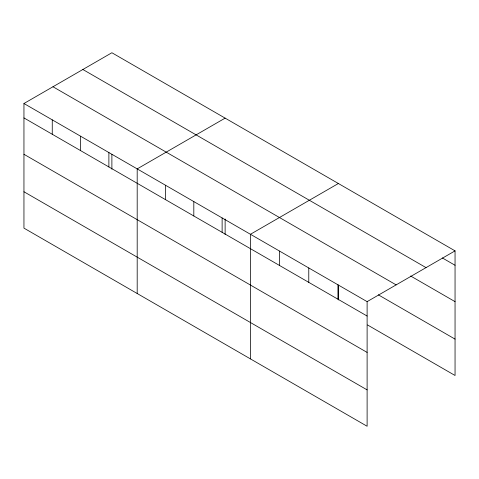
<?xml version="1.0" encoding="UTF-8"?>
<svg xmlns="http://www.w3.org/2000/svg" width="479" height="479" viewBox="0 0 479 479"><rect width="100%" height="100%" fill="white"/><g stroke="black" fill="none" stroke-linecap="round" stroke-linejoin="round"><path stroke-width="0.72" d="M23.95 103.512L367.112 301.638L367.112 426.256L23.95 228.13L23.95 103.512L111.888 52.744L455.05 250.87L455.05 375.488L367.543 324.966M225.13 118.127L137.192 168.895L137.192 293.513M338.372 183.505L250.439 234.279L250.439 358.891M367.112 301.638L455.05 250.87M442.368 257.947L455.05 265.27M82.867 69.497L426.029 267.623M410.665 276.018L455.05 301.644M52.971 86.759L396.133 284.885M378.32 294.819L455.05 339.114M23.95 117.918L367.112 316.038M23.95 154.286L367.112 352.412M23.95 191.762L367.112 389.882M338.372 285.113L338.372 299.956M337.946 284.795L337.946 299.201M308.775 267.959L308.775 282.359M279.604 251.116L279.604 265.522M225.13 218.993L225.13 234.578M222.124 217.933L222.124 232.333M193.815 201.587L193.815 215.987M165.506 185.241L165.506 199.641M111.888 154.352L111.888 169.195M108.883 152.55L108.883 166.955M80.574 136.204L80.574 150.61M52.259 119.858L52.259 134.264"/></g></svg>
